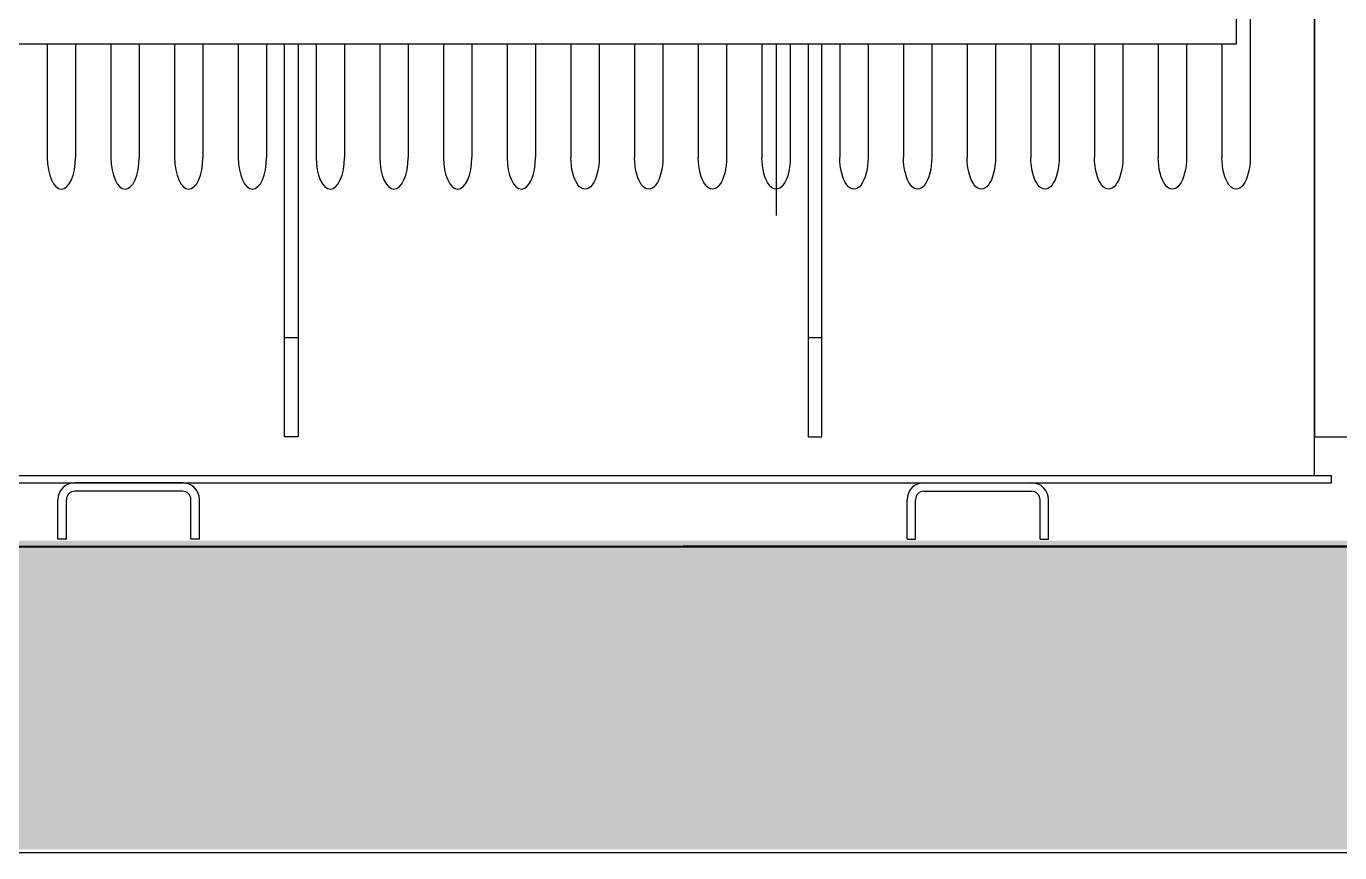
# Model space of a CAD drawing. Header units: millimetres. Extents: x 20 to 897, y 6 to 547.
# Drawn here: x 316.61 to 328.05, y 27.38 to 34.58 of the extents above; entities that cross this region are included whole.
import ezdxf

# ---------------------------------------------------------------- set-up
doc = ezdxf.new("R2010")
doc.units = ezdxf.units.MM
doc.linetypes.add('DASHDOT', pattern=[1, 0.5, -0.25, 0, -0.25])
doc.layers.get('0').update_dxf_attribs({"color": 162})
doc.layers.add('8. TEXTURAS', color=8, linetype='Continuous')
doc.layers.add('MUROS', color=250, linetype='Continuous', lineweight=0)

# ---------------------------------------------------------------- blocks, each defined once
blk = doc.blocks.new('3701301E')
for p, q in [((88, 40), (12, 40)), ((612, 40), (688, 40)), ((0, 0), (0, 28)), ((6, 0), (6, 28)), ((88, 34), (12, 34)), ((94, 0), (94, 28)), ((100, 0), (100, 28)), ((600, 0), (600, 28)), ((606, 0), (606, 28)), ((612, 34), (688, 34)), ((694, 0), (694, 28)), ((700, 0), (700, 28)), ((6, 0), (0, 0)), ((100, 0), (94, 0)), ((600, 0), (606, 0)), ((694, 0), (700, 0))]:
    blk.add_line(p, q)
for centre, radius, start, end in [((12, 28), 12, 90, 180), ((88, 28), 12, 0, 90), ((612, 28), 12, 90, 180), ((688, 28), 12, 0, 90), ((12, 28), 6, 90, 180), ((88, 28), 6, 0, 90), ((612, 28), 6, 90, 180), ((688, 28), 6, 0, 90)]:
    blk.add_arc(centre, radius, start, end)
blk = doc.blocks.new('A$C52CC6504')
at = {"color": 150}
for p, q in [((1.23094, 0.045), (1.23094, 1.07)), ((1.23094, 0.97548), (1.23094, 0.07248)), ((1.18544, 0.97), (1.18544, 0.27)), ((0.33544, 0.35), (0.33544, 0.27)), ((0.35544, 0.35), (0.35544, 0.27)), ((0.38044, 0.35), (0.38044, 0.27)), ((0.40044, 0.35), (0.40044, 0.27)), ((0.42544, 0.35), (0.42544, 0.27)), ((0.44544, 0.35), (0.44544, 0.27)), ((0.47044, 0.35), (0.47044, 0.27)), ((0.49044, 0.35), (0.49044, 0.27)), ((0.52544, 0.35), (0.52544, 0.27)), ((0.54544, 0.35), (0.54544, 0.27)), ((0.57044, 0.35), (0.57044, 0.27)), ((0.59044, 0.35), (0.59044, 0.27)), ((0.61544, 0.35), (0.61544, 0.27)), ((0.63544, 0.35), (0.63544, 0.27)), ((0.66044, 0.35), (0.66044, 0.27)), ((0.68044, 0.35), (0.68044, 0.27)), ((0.70544, 0.35), (0.70544, 0.27)), ((0.72544, 0.35), (0.72544, 0.27)), ((0.75044, 0.35), (0.75044, 0.27)), ((0.77044, 0.35), (0.77044, 0.27)), ((0.79544, 0.35), (0.79544, 0.27)), ((0.81544, 0.35), (0.81544, 0.27)), ((0.84044, 0.35), (0.84044, 0.27)), ((0.86044, 0.35), (0.86044, 0.27)), ((0.89544, 0.35), (0.89544, 0.27)), ((0.91544, 0.35), (0.91544, 0.27)), ((0.94044, 0.35), (0.94044, 0.27)), ((0.96044, 0.35), (0.96044, 0.27)), ((0.98544, 0.35), (0.98544, 0.27)), ((1.00544, 0.35), (1.00544, 0.27)), ((1.03044, 0.35), (1.03044, 0.27)), ((1.05044, 0.35), (1.05044, 0.27)), ((1.07544, 0.35), (1.07544, 0.27)), ((1.09544, 0.35), (1.09544, 0.27)), ((1.12044, 0.35), (1.12044, 0.27)), ((1.14044, 0.35), (1.14044, 0.27)), ((1.16544, 0.35), (1.16544, 0.27)), ((0.5127, 0.14248), (0.50318, 0.14248)), ((0.8827, 0.14248), (0.87318, 0.14248)), ((1.23094, 0.07248), (1.25714, 0.07248)), ((0.14294, 0.045), (1.24294, 0.045)), ((0.14294, 0.04), (1.24294, 0.04)), ((1.24294, 0.04), (1.24294, 0.045))]:
    blk.add_line(p, q, dxfattribs=at)
at = {"color": 150, "linetype": 'DASHDOT'}
blk.add_line((0.85044, 0.35), (0.85044, 0.22897), dxfattribs=at)
at = {"color": 150}
blk.add_lwpolyline([(0.21044, 0.3754), (1.17544, 0.3754), (1.17544, 0.35), (0.21044, 0.35)], close=True, dxfattribs=at)
for points in [[(0.5127, 0.35), (0.5127, 0.07248), (0.50318, 0.07248), (0.50318, 0.35)], [(0.87318, 0.35), (0.87318, 0.07248), (0.8827, 0.07248), (0.8827, 0.35)]]:
    blk.add_lwpolyline(points, dxfattribs=at)
for centre in [(0.34544, 0.27), (0.39044, 0.27), (0.43544, 0.27), (0.48044, 0.27), (0.53544, 0.27), (0.58044, 0.27), (0.62544, 0.27), (0.67044, 0.27)]:
    blk.add_ellipse(centre, major_axis=(0, 0.0225), ratio=0.444444, start_param=7.853982, end_param=10.995574, dxfattribs=at)
at = {"color": 150, "extrusion": (0, 0, -1)}
for centre in [(0.71544, 0.27), (0.76044, 0.27), (0.80544, 0.27), (0.85044, 0.27), (0.90544, 0.27), (0.95044, 0.27), (0.99544, 0.27), (1.04044, 0.27), (1.08544, 0.27), (1.13044, 0.27), (1.17544, 0.27)]:
    blk.add_ellipse(centre, major_axis=(0, -0.0225), ratio=0.444444, start_param=4.712389, end_param=7.853982, dxfattribs=at)
at = {"color": 150, "xscale": 0.001000000000203727, "yscale": 0.001000000000203727, "zscale": 0.001000000000203727}
blk.add_blockref('3701301E', (0.34294, 0), dxfattribs=at)

msp = doc.modelspace()

# ---------------------------------------------------------------- hatches: boundary and pattern name
at = {"layer": '8. TEXTURAS', "lineweight": 0, "transparency": 33554687}
h = msp.add_hatch(dxfattribs=at)
h.set_pattern_fill('AR-CONC', color=256, scale=0.089641)
h.set_pattern_definition([(50, (-4067.3033, -1882.4265), (0.64295779, -0.05625152), [0.0672306, -0.73953663]), (355, (-4067.3033, -1882.4265), (-0.12437781, 0.67427107), [0.05378448, -0.5916293]), (100.451444, (-4067.2497, -1882.4312), (0.51857998, 0.618019545), [0.05713722, -0.62850942]), (46.1842, (-4067.3033, -1882.2472), (0.9566837, -0.14837281), [0.1008459, -1.10930494]), (96.635635, (-4067.2236, -1882.2596), (0.83783848, 0.87320774), [0.08570588, -0.94276466]), (351.184164, (-4067.3033, -1882.2472), (0.83783847, 0.87320774), [0.08067672, -0.88744395]), (21, (-4067.21364, -1882.29206), (0.535072276, -0.36091081), [0.0672306, -0.73953663]), (326, (-4067.21364, -1882.29206), (0.21810982, 0.650030325), [0.05378448, -0.5916293]), (71.451445, (-4067.16905, -1882.32213), (0.75318209, 0.289119516), [0.05713722, -0.62850942]), (37.5, (-4067.30328, -1882.42652), (0.010900192, 0.298408724), [0, -0.584458037, 0, -0.60059338, 0, -0.59387032]), (7.5, (-4067.30328, -1882.42652), (0.235817646, 0.353553826), [0, -0.342427868, 0, -0.571011916, 0, -0.226343028]), (327.5, (-4067.50318, -1882.42652), (0.478522719, -0.020218368), [0, -0.224102008, 0, -0.699198265, 0, -0.927782313]), (317.5, (-4067.59282, -1882.4265), (0.522772766, 0.08973491), [0, -0.29133261, 0, -0.46433936, 0, -0.658859903])])
h.paths.add_polyline_path([(330.099, 30.099), (312.171, 30.099), (312.171, 27.409), (330.099, 27.409)])

# ---------------------------------------------------------------- linework, layer by layer
at = {"layer": 'MUROS', "linetype": 'ByBlock', "lineweight": -2, "ltscale": 2}
for p, q in [((225.195, 29.991), (337.401, 30.064)), ((312.274, 30.046), (330.165, 30.046)), ((330.165, 27.379), (312.216, 27.379))]:
    msp.add_line(p, q, dxfattribs=at)

# ---------------------------------------------------------------- block references
at = {"xscale": 12.33102796542226, "yscale": 12.33102796542226, "zscale": 12.33102796542226}
msp.add_blockref('A$C52CC6504', (312.657, 30.111), dxfattribs=at)

doc.saveas('drawing.dxf')
